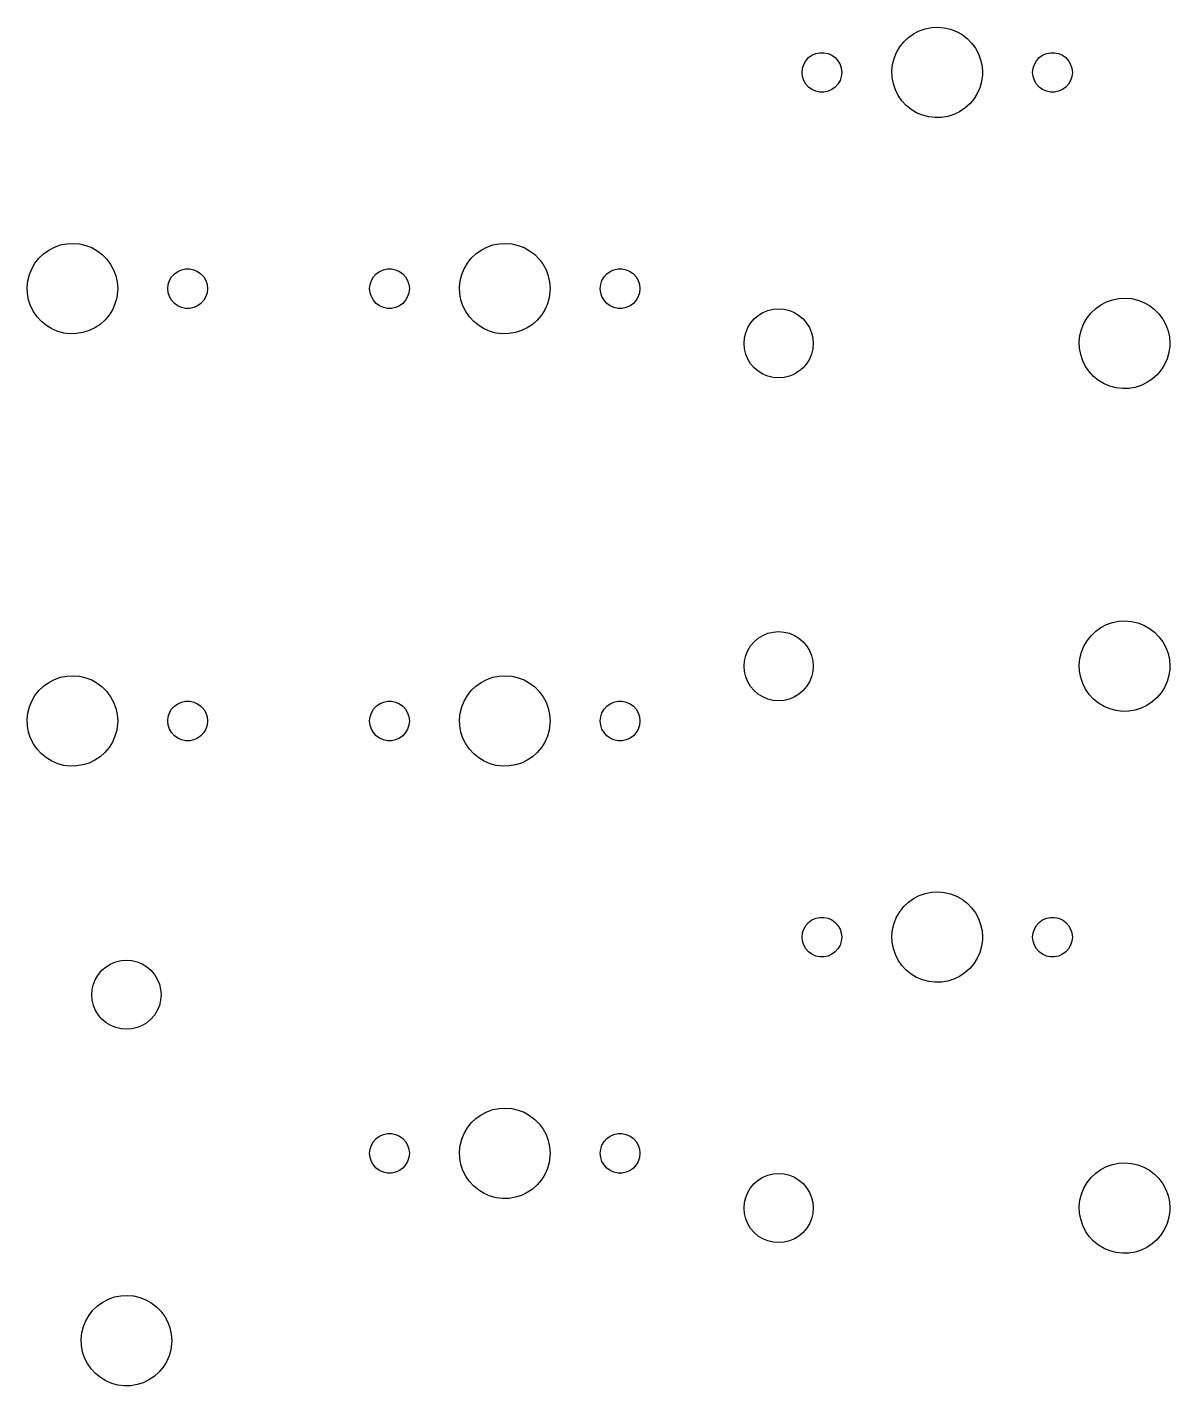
# Model space of a CAD drawing. Extents: x 30 to 427, y -148 to -23.
# Drawn here: x 376.6 to 427, y -148.4 to -88.5 of the extents above; entities that cross this region are included whole.
import ezdxf

# ---------------------------------------------------------------- set-up
doc = ezdxf.new("R2010")
doc.units = 0
doc.layers.add('BLACK', color=7, linetype='CONTINUOUS')

msp = doc.modelspace()

# ---------------------------------------------------------------- linework, layer by layer
at = {"layer": 'BLACK', "linetype": 'CONTINUOUS'}
for p, q in [((415.927, -88.6576), (416.193, -88.5643)), ((416.193, -88.5643), (416.469, -88.5093)), ((416.469, -88.5093), (416.75, -88.4938)), ((416.75, -88.4938), (417.031, -88.5181)), ((417.031, -88.5181), (417.305, -88.5817)), ((417.305, -88.5817), (417.568, -88.6834)), ((415.07, -89.3668), (415.244, -89.1456)), ((415.244, -89.1456), (415.448, -88.9512)), ((415.448, -88.9512), (415.677, -88.7874)), ((415.677, -88.7874), (415.927, -88.6576)), ((417.568, -88.6834), (417.813, -88.821)), ((417.813, -88.821), (418.037, -88.9919)), ((418.037, -88.9919), (418.235, -89.1926)), ((418.235, -89.1926), (418.402, -89.4191)), ((411.053, -89.8372), (411.201, -89.7297)), ((411.201, -89.7297), (411.368, -89.6553)), ((411.368, -89.6553), (411.547, -89.6173)), ((411.547, -89.6173), (411.73, -89.6173)), ((411.73, -89.6173), (411.909, -89.6553)), ((411.909, -89.6553), (412.076, -89.7297)), ((412.076, -89.7297), (412.224, -89.8372)), ((414.822, -89.8714), (414.928, -89.6103)), ((414.928, -89.6103), (415.07, -89.3668)), ((418.402, -89.4191), (418.536, -89.667)), ((418.536, -89.667), (418.633, -89.9312)), ((421.213, -89.8372), (421.361, -89.7297)), ((421.361, -89.7297), (421.528, -89.6553)), ((421.528, -89.6553), (421.707, -89.6173)), ((421.707, -89.6173), (421.89, -89.6173)), ((421.89, -89.6173), (422.069, -89.6553)), ((422.069, -89.6553), (422.236, -89.7297)), ((422.236, -89.7297), (422.384, -89.8372)), ((410.764, -90.4875), (410.783, -90.3056)), ((410.783, -90.3056), (410.839, -90.1316)), ((410.839, -90.1316), (410.931, -89.9732)), ((410.931, -89.9732), (411.053, -89.8372)), ((412.224, -89.8372), (412.347, -89.9732)), ((412.347, -89.9732), (412.438, -90.1316)), ((412.438, -90.1316), (412.495, -90.3056)), ((412.495, -90.3056), (412.514, -90.4875)), ((414.726, -90.4249), (414.755, -90.1447)), ((414.755, -90.1447), (414.822, -89.8714)), ((418.633, -89.9312), (418.693, -90.2066)), ((418.693, -90.2066), (418.713, -90.4875)), ((420.924, -90.4875), (420.943, -90.3056)), ((420.943, -90.3056), (420.999, -90.1316)), ((420.999, -90.1316), (421.091, -89.9732)), ((421.091, -89.9732), (421.213, -89.8372)), ((422.384, -89.8372), (422.507, -89.9732)), ((422.507, -89.9732), (422.598, -90.1316)), ((422.598, -90.1316), (422.655, -90.3056)), ((422.655, -90.3056), (422.674, -90.4875)), ((410.783, -90.6694), (410.764, -90.4875)), ((410.839, -90.8434), (410.783, -90.6694)), ((410.931, -91.0018), (410.839, -90.8434)), ((412.438, -90.8434), (412.347, -91.0018)), ((412.495, -90.6694), (412.438, -90.8434)), ((412.514, -90.4875), (412.495, -90.6694)), ((414.737, -90.7063), (414.726, -90.4249)), ((414.787, -90.9834), (414.737, -90.7063)), ((414.877, -91.2505), (414.787, -90.9834)), ((418.671, -90.8918), (418.595, -91.1629)), ((418.709, -90.6127), (418.671, -90.8918)), ((418.713, -90.4875), (418.709, -90.6127)), ((420.943, -90.6694), (420.924, -90.4875)), ((420.999, -90.8434), (420.943, -90.6694)), ((421.091, -91.0018), (420.999, -90.8434)), ((422.598, -90.8434), (422.507, -91.0018)), ((422.655, -90.6694), (422.598, -90.8434)), ((422.674, -90.4875), (422.655, -90.6694)), ((411.053, -91.1378), (410.931, -91.0018)), ((411.201, -91.2453), (411.053, -91.1378)), ((411.368, -91.3197), (411.201, -91.2453)), ((411.547, -91.3577), (411.368, -91.3197)), ((411.73, -91.3577), (411.547, -91.3577)), ((411.909, -91.3197), (411.73, -91.3577)), ((412.076, -91.2453), (411.909, -91.3197)), ((412.224, -91.1378), (412.076, -91.2453)), ((412.347, -91.0018), (412.224, -91.1378)), ((415.003, -91.5025), (414.877, -91.2505)), ((415.163, -91.7342), (415.003, -91.5025)), ((418.481, -91.4205), (418.332, -91.6595)), ((418.595, -91.1629), (418.481, -91.4205)), ((421.213, -91.1378), (421.091, -91.0018)), ((421.361, -91.2453), (421.213, -91.1378)), ((421.528, -91.3197), (421.361, -91.2453)), ((421.707, -91.3577), (421.528, -91.3197)), ((421.89, -91.3577), (421.707, -91.3577)), ((422.069, -91.3197), (421.89, -91.3577)), ((422.236, -91.2453), (422.069, -91.3197)), ((422.384, -91.1378), (422.236, -91.2453)), ((422.507, -91.0018), (422.384, -91.1378)), ((415.354, -91.941), (415.163, -91.7342)), ((415.572, -92.1188), (415.354, -91.941)), ((415.814, -92.2641), (415.572, -92.1188)), ((417.941, -92.063), (417.707, -92.2195)), ((418.151, -91.8751), (417.941, -92.063)), ((418.332, -91.6595), (418.151, -91.8751)), ((416.073, -92.3739), (415.814, -92.2641)), ((416.345, -92.4461), (416.073, -92.3739)), ((416.625, -92.4792), (416.345, -92.4461)), ((416.906, -92.4726), (416.625, -92.4792)), ((417.184, -92.4263), (416.906, -92.4726)), ((417.453, -92.3414), (417.184, -92.4263)), ((417.707, -92.2195), (417.453, -92.3414)), ((377.827, -98.1826), (378.093, -98.0893)), ((378.093, -98.0893), (378.369, -98.0343)), ((378.369, -98.0343), (378.65, -98.0188)), ((378.65, -98.0188), (378.931, -98.0431)), ((378.931, -98.0431), (379.205, -98.1067)), ((379.205, -98.1067), (379.468, -98.2084)), ((396.877, -98.1826), (397.143, -98.0893)), ((397.143, -98.0893), (397.419, -98.0343)), ((397.419, -98.0343), (397.7, -98.0188)), ((397.7, -98.0188), (397.981, -98.0431)), ((397.981, -98.0431), (398.255, -98.1067)), ((398.255, -98.1067), (398.518, -98.2084)), ((376.97, -98.8918), (377.144, -98.6706)), ((377.144, -98.6706), (377.348, -98.4762)), ((377.348, -98.4762), (377.577, -98.3124)), ((377.577, -98.3124), (377.827, -98.1826)), ((379.468, -98.2084), (379.713, -98.346)), ((379.713, -98.346), (379.937, -98.5169)), ((379.937, -98.5169), (380.135, -98.7176)), ((380.135, -98.7176), (380.302, -98.9441)), ((396.02, -98.8918), (396.194, -98.6706)), ((396.194, -98.6706), (396.398, -98.4762)), ((396.398, -98.4762), (396.627, -98.3124)), ((396.627, -98.3124), (396.877, -98.1826)), ((398.518, -98.2084), (398.763, -98.346)), ((398.763, -98.346), (398.987, -98.5169)), ((398.987, -98.5169), (399.185, -98.7176)), ((399.185, -98.7176), (399.352, -98.9441)), ((376.722, -99.3964), (376.828, -99.1353)), ((376.828, -99.1353), (376.97, -98.8918)), ((380.302, -98.9441), (380.436, -99.192)), ((380.436, -99.192), (380.533, -99.4562)), ((382.991, -99.4982), (383.113, -99.3622)), ((383.113, -99.3622), (383.261, -99.2547)), ((383.261, -99.2547), (383.428, -99.1803)), ((383.428, -99.1803), (383.607, -99.1423)), ((383.607, -99.1423), (383.79, -99.1423)), ((383.79, -99.1423), (383.969, -99.1803)), ((383.969, -99.1803), (384.136, -99.2547)), ((384.136, -99.2547), (384.284, -99.3622)), ((384.284, -99.3622), (384.407, -99.4982)), ((391.881, -99.4982), (392.003, -99.3622)), ((392.003, -99.3622), (392.151, -99.2547)), ((392.151, -99.2547), (392.318, -99.1803)), ((392.318, -99.1803), (392.497, -99.1423)), ((392.497, -99.1423), (392.68, -99.1423)), ((392.68, -99.1423), (392.859, -99.1803)), ((392.859, -99.1803), (393.026, -99.2547)), ((393.026, -99.2547), (393.174, -99.3622)), ((393.174, -99.3622), (393.297, -99.4982)), ((395.772, -99.3964), (395.878, -99.1353)), ((395.878, -99.1353), (396.02, -98.8918)), ((399.352, -98.9441), (399.486, -99.192)), ((399.486, -99.192), (399.583, -99.4562)), ((402.041, -99.4982), (402.163, -99.3622)), ((402.163, -99.3622), (402.311, -99.2547)), ((402.311, -99.2547), (402.478, -99.1803)), ((402.478, -99.1803), (402.657, -99.1423)), ((402.657, -99.1423), (402.84, -99.1423)), ((402.84, -99.1423), (403.019, -99.1803)), ((403.019, -99.1803), (403.186, -99.2547)), ((403.186, -99.2547), (403.334, -99.3622)), ((403.334, -99.3622), (403.457, -99.4982)), ((376.626, -99.9499), (376.655, -99.6697)), ((376.637, -100.231), (376.626, -99.9499)), ((376.655, -99.6697), (376.722, -99.3964)), ((380.533, -99.4562), (380.593, -99.7316)), ((380.593, -99.7316), (380.613, -100.012)), ((382.824, -100.012), (382.843, -99.8306)), ((382.843, -99.8306), (382.899, -99.6566)), ((382.899, -99.6566), (382.991, -99.4982)), ((384.407, -99.4982), (384.498, -99.6566)), ((384.498, -99.6566), (384.555, -99.8306)), ((384.555, -99.8306), (384.574, -100.012)), ((391.714, -100.012), (391.733, -99.8306)), ((391.733, -99.8306), (391.789, -99.6566)), ((391.789, -99.6566), (391.881, -99.4982)), ((393.297, -99.4982), (393.388, -99.6566)), ((393.388, -99.6566), (393.445, -99.8306)), ((393.445, -99.8306), (393.464, -100.012)), ((395.676, -99.9499), (395.705, -99.6697)), ((395.687, -100.231), (395.676, -99.9499)), ((395.705, -99.6697), (395.772, -99.3964)), ((399.583, -99.4562), (399.643, -99.7316)), ((399.643, -99.7316), (399.663, -100.012)), ((401.874, -100.012), (401.893, -99.8306)), ((401.893, -99.8306), (401.949, -99.6566)), ((401.949, -99.6566), (402.041, -99.4982)), ((403.457, -99.4982), (403.548, -99.6566)), ((403.548, -99.6566), (403.605, -99.8306)), ((403.605, -99.8306), (403.624, -100.012)), ((376.687, -100.508), (376.637, -100.231)), ((376.777, -100.776), (376.687, -100.508)), ((380.571, -100.417), (380.495, -100.688)), ((380.609, -100.138), (380.571, -100.417)), ((380.613, -100.012), (380.609, -100.138)), ((382.843, -100.194), (382.824, -100.012)), ((382.899, -100.368), (382.843, -100.194)), ((382.991, -100.527), (382.899, -100.368)), ((383.113, -100.663), (382.991, -100.527)), ((384.407, -100.527), (384.284, -100.663)), ((384.498, -100.368), (384.407, -100.527)), ((384.555, -100.194), (384.498, -100.368)), ((384.574, -100.012), (384.555, -100.194)), ((391.733, -100.194), (391.714, -100.012)), ((391.789, -100.368), (391.733, -100.194)), ((391.881, -100.527), (391.789, -100.368)), ((392.003, -100.663), (391.881, -100.527)), ((393.297, -100.527), (393.174, -100.663)), ((393.388, -100.368), (393.297, -100.527)), ((393.445, -100.194), (393.388, -100.368)), ((393.464, -100.012), (393.445, -100.194)), ((395.737, -100.508), (395.687, -100.231)), ((395.827, -100.776), (395.737, -100.508)), ((399.621, -100.417), (399.545, -100.688)), ((399.659, -100.138), (399.621, -100.417)), ((399.663, -100.012), (399.659, -100.138)), ((401.893, -100.194), (401.874, -100.012)), ((401.949, -100.368), (401.893, -100.194)), ((402.041, -100.527), (401.949, -100.368)), ((402.163, -100.663), (402.041, -100.527)), ((403.457, -100.527), (403.334, -100.663)), ((403.548, -100.368), (403.457, -100.527)), ((403.605, -100.194), (403.548, -100.368)), ((403.624, -100.012), (403.605, -100.194)), ((424.182, -100.596), (424.448, -100.502)), ((424.448, -100.502), (424.724, -100.447)), ((424.724, -100.447), (425.005, -100.432)), ((425.005, -100.432), (425.286, -100.456)), ((425.286, -100.456), (425.56, -100.52)), ((425.56, -100.52), (425.823, -100.621)), ((376.903, -101.027), (376.777, -100.776)), ((377.063, -101.259), (376.903, -101.027)), ((380.381, -100.946), (380.232, -101.184)), ((380.495, -100.688), (380.381, -100.946)), ((383.261, -100.77), (383.113, -100.663)), ((383.428, -100.845), (383.261, -100.77)), ((383.607, -100.883), (383.428, -100.845)), ((383.79, -100.883), (383.607, -100.883)), ((383.969, -100.845), (383.79, -100.883)), ((384.136, -100.77), (383.969, -100.845)), ((384.284, -100.663), (384.136, -100.77)), ((392.151, -100.77), (392.003, -100.663)), ((392.318, -100.845), (392.151, -100.77)), ((392.497, -100.883), (392.318, -100.845)), ((392.68, -100.883), (392.497, -100.883)), ((392.859, -100.845), (392.68, -100.883)), ((393.026, -100.77), (392.859, -100.845)), ((393.174, -100.663), (393.026, -100.77)), ((395.953, -101.027), (395.827, -100.776)), ((396.113, -101.259), (395.953, -101.027)), ((399.431, -100.946), (399.282, -101.184)), ((399.545, -100.688), (399.431, -100.946)), ((402.311, -100.77), (402.163, -100.663)), ((402.478, -100.845), (402.311, -100.77)), ((402.657, -100.883), (402.478, -100.845)), ((402.84, -100.883), (402.657, -100.883)), ((403.019, -100.845), (402.84, -100.883)), ((403.186, -100.77), (403.019, -100.845)), ((403.334, -100.663), (403.186, -100.77)), ((408.838, -101.193), (409.042, -101.068)), ((409.042, -101.068), (409.263, -100.976)), ((409.263, -100.976), (409.495, -100.92)), ((409.495, -100.92), (409.734, -100.901)), ((409.734, -100.901), (409.972, -100.92)), ((409.972, -100.92), (410.205, -100.976)), ((410.205, -100.976), (410.426, -101.068)), ((410.426, -101.068), (410.63, -101.193)), ((423.325, -101.305), (423.499, -101.084)), ((423.499, -101.084), (423.703, -100.889)), ((423.703, -100.889), (423.932, -100.725)), ((423.932, -100.725), (424.182, -100.596)), ((425.823, -100.621), (426.068, -100.759)), ((426.068, -100.759), (426.292, -100.93)), ((426.292, -100.93), (426.49, -101.131)), ((426.49, -101.131), (426.657, -101.357)), ((377.254, -101.466), (377.063, -101.259)), ((377.472, -101.644), (377.254, -101.466)), ((377.714, -101.789), (377.472, -101.644)), ((379.607, -101.744), (379.353, -101.866)), ((379.841, -101.588), (379.607, -101.744)), ((380.051, -101.4), (379.841, -101.588)), ((380.232, -101.184), (380.051, -101.4)), ((396.304, -101.466), (396.113, -101.259)), ((396.522, -101.644), (396.304, -101.466)), ((396.764, -101.789), (396.522, -101.644)), ((398.657, -101.744), (398.403, -101.866)), ((398.891, -101.588), (398.657, -101.744)), ((399.101, -101.4), (398.891, -101.588)), ((399.282, -101.184), (399.101, -101.4)), ((408.284, -101.955), (408.376, -101.734)), ((408.376, -101.734), (408.501, -101.53)), ((408.501, -101.53), (408.656, -101.348)), ((408.656, -101.348), (408.838, -101.193)), ((410.63, -101.193), (410.811, -101.348)), ((410.811, -101.348), (410.967, -101.53)), ((410.967, -101.53), (411.092, -101.734)), ((411.092, -101.734), (411.183, -101.955)), ((423.077, -101.809), (423.183, -101.548)), ((423.183, -101.548), (423.325, -101.305)), ((426.657, -101.357), (426.791, -101.605)), ((426.791, -101.605), (426.888, -101.869)), ((377.973, -101.899), (377.714, -101.789)), ((378.245, -101.971), (377.973, -101.899)), ((378.525, -102.004), (378.245, -101.971)), ((378.806, -101.998), (378.525, -102.004)), ((379.084, -101.951), (378.806, -101.998)), ((379.353, -101.866), (379.084, -101.951)), ((397.023, -101.899), (396.764, -101.789)), ((397.295, -101.971), (397.023, -101.899)), ((397.575, -102.004), (397.295, -101.971)), ((397.856, -101.998), (397.575, -102.004)), ((398.134, -101.951), (397.856, -101.998)), ((398.403, -101.866), (398.134, -101.951)), ((408.21, -102.425), (408.229, -102.187)), ((408.229, -102.187), (408.284, -101.955)), ((411.183, -101.955), (411.239, -102.187)), ((411.239, -102.187), (411.258, -102.425)), ((422.981, -102.363), (423.01, -102.083)), ((422.992, -102.644), (422.981, -102.363)), ((423.01, -102.083), (423.077, -101.809)), ((426.888, -101.869), (426.948, -102.145)), ((426.948, -102.145), (426.968, -102.425)), ((408.229, -102.664), (408.21, -102.425)), ((408.284, -102.896), (408.229, -102.664)), ((408.376, -103.117), (408.284, -102.896)), ((411.183, -102.896), (411.092, -103.117)), ((411.239, -102.664), (411.183, -102.896)), ((411.258, -102.425), (411.239, -102.664)), ((423.042, -102.921), (422.992, -102.644)), ((423.132, -103.189), (423.042, -102.921)), ((426.926, -102.83), (426.85, -103.101)), ((426.964, -102.551), (426.926, -102.83)), ((426.968, -102.425), (426.964, -102.551)), ((408.501, -103.321), (408.376, -103.117)), ((408.656, -103.503), (408.501, -103.321)), ((408.838, -103.658), (408.656, -103.503)), ((410.811, -103.503), (410.63, -103.658)), ((410.967, -103.321), (410.811, -103.503)), ((411.092, -103.117), (410.967, -103.321)), ((423.258, -103.44), (423.132, -103.189)), ((423.418, -103.672), (423.258, -103.44)), ((426.736, -103.359), (426.587, -103.597)), ((426.85, -103.101), (426.736, -103.359)), ((409.042, -103.783), (408.838, -103.658)), ((409.263, -103.875), (409.042, -103.783)), ((409.495, -103.931), (409.263, -103.875)), ((409.734, -103.95), (409.495, -103.931)), ((409.972, -103.931), (409.734, -103.95)), ((410.205, -103.875), (409.972, -103.931)), ((410.426, -103.783), (410.205, -103.875)), ((410.63, -103.658), (410.426, -103.783)), ((423.609, -103.879), (423.418, -103.672)), ((423.827, -104.057), (423.609, -103.879)), ((424.069, -104.202), (423.827, -104.057)), ((425.962, -104.157), (425.708, -104.279)), ((426.196, -104.001), (425.962, -104.157)), ((426.406, -103.813), (426.196, -104.001)), ((426.587, -103.597), (426.406, -103.813)), ((424.328, -104.312), (424.069, -104.202)), ((424.6, -104.384), (424.328, -104.312)), ((424.88, -104.417), (424.6, -104.384)), ((425.161, -104.411), (424.88, -104.417)), ((425.439, -104.364), (425.161, -104.411)), ((425.708, -104.279), (425.439, -104.364)), ((423.932, -114.949), (424.182, -114.82)), ((424.182, -114.82), (424.448, -114.726)), ((424.448, -114.726), (424.724, -114.671)), ((424.724, -114.671), (425.005, -114.656)), ((425.005, -114.656), (425.286, -114.68)), ((425.286, -114.68), (425.56, -114.744)), ((425.56, -114.744), (425.823, -114.845)), ((425.823, -114.845), (426.068, -114.983)), ((408.656, -115.572), (408.838, -115.417)), ((408.838, -115.417), (409.042, -115.292)), ((409.042, -115.292), (409.263, -115.2)), ((409.263, -115.2), (409.495, -115.144)), ((409.495, -115.144), (409.734, -115.125)), ((409.734, -115.125), (409.972, -115.144)), ((409.972, -115.144), (410.205, -115.2)), ((410.205, -115.2), (410.426, -115.292)), ((410.426, -115.292), (410.63, -115.417)), ((410.63, -115.417), (410.811, -115.572)), ((423.183, -115.772), (423.325, -115.529)), ((423.325, -115.529), (423.499, -115.308)), ((423.499, -115.308), (423.703, -115.113)), ((423.703, -115.113), (423.932, -114.949)), ((426.068, -114.983), (426.292, -115.154)), ((426.292, -115.154), (426.49, -115.355)), ((426.49, -115.355), (426.657, -115.581)), ((408.284, -116.179), (408.376, -115.958)), ((408.376, -115.958), (408.501, -115.754)), ((408.501, -115.754), (408.656, -115.572)), ((410.811, -115.572), (410.967, -115.754)), ((410.967, -115.754), (411.092, -115.958)), ((411.092, -115.958), (411.183, -116.179)), ((423.01, -116.307), (423.077, -116.033)), ((423.077, -116.033), (423.183, -115.772)), ((426.657, -115.581), (426.791, -115.829)), ((426.791, -115.829), (426.888, -116.093)), ((426.888, -116.093), (426.948, -116.369)), ((408.21, -116.649), (408.229, -116.411)), ((408.229, -116.888), (408.21, -116.649)), ((408.229, -116.411), (408.284, -116.179)), ((411.183, -116.179), (411.239, -116.411)), ((411.239, -116.411), (411.258, -116.649)), ((411.258, -116.649), (411.239, -116.888)), ((422.981, -116.587), (423.01, -116.307)), ((422.992, -116.868), (422.981, -116.587)), ((426.948, -116.369), (426.968, -116.649)), ((426.968, -116.649), (426.964, -116.775)), ((377.577, -117.362), (377.827, -117.233)), ((377.827, -117.233), (378.093, -117.139)), ((378.093, -117.139), (378.369, -117.084)), ((378.369, -117.084), (378.65, -117.069)), ((378.65, -117.069), (378.931, -117.093)), ((378.931, -117.093), (379.205, -117.157)), ((379.205, -117.157), (379.468, -117.258)), ((379.468, -117.258), (379.713, -117.396)), ((396.627, -117.362), (396.877, -117.233)), ((396.877, -117.233), (397.143, -117.139)), ((397.143, -117.139), (397.419, -117.084)), ((397.419, -117.084), (397.7, -117.069)), ((397.7, -117.069), (397.981, -117.093)), ((397.981, -117.093), (398.255, -117.157)), ((398.255, -117.157), (398.518, -117.258)), ((398.518, -117.258), (398.763, -117.396)), ((408.284, -117.12), (408.229, -116.888)), ((408.376, -117.341), (408.284, -117.12)), ((411.183, -117.12), (411.092, -117.341)), ((411.239, -116.888), (411.183, -117.12)), ((423.042, -117.145), (422.992, -116.868)), ((423.132, -117.413), (423.042, -117.145)), ((426.85, -117.325), (426.736, -117.583)), ((426.926, -117.054), (426.85, -117.325)), ((426.964, -116.775), (426.926, -117.054)), ((376.97, -117.942), (377.144, -117.721)), ((377.144, -117.721), (377.348, -117.526)), ((377.348, -117.526), (377.577, -117.362)), ((379.713, -117.396), (379.937, -117.567)), ((379.937, -117.567), (380.135, -117.768)), ((380.135, -117.768), (380.302, -117.994)), ((396.02, -117.942), (396.194, -117.721)), ((396.194, -117.721), (396.398, -117.526)), ((396.398, -117.526), (396.627, -117.362)), ((398.763, -117.396), (398.987, -117.567)), ((398.987, -117.567), (399.185, -117.768)), ((399.185, -117.768), (399.352, -117.994)), ((408.501, -117.545), (408.376, -117.341)), ((408.656, -117.727), (408.501, -117.545)), ((408.838, -117.882), (408.656, -117.727)), ((409.042, -118.007), (408.838, -117.882)), ((410.63, -117.882), (410.426, -118.007)), ((410.811, -117.727), (410.63, -117.882)), ((410.967, -117.545), (410.811, -117.727)), ((411.092, -117.341), (410.967, -117.545)), ((423.258, -117.664), (423.132, -117.413)), ((423.418, -117.896), (423.258, -117.664)), ((423.609, -118.103), (423.418, -117.896)), ((426.587, -117.821), (426.406, -118.037)), ((426.736, -117.583), (426.587, -117.821)), ((376.655, -118.72), (376.722, -118.446)), ((376.722, -118.446), (376.828, -118.185)), ((376.828, -118.185), (376.97, -117.942)), ((380.302, -117.994), (380.436, -118.242)), ((380.436, -118.242), (380.533, -118.506)), ((380.533, -118.506), (380.593, -118.782)), ((382.991, -118.548), (383.113, -118.412)), ((383.113, -118.412), (383.261, -118.305)), ((383.261, -118.305), (383.428, -118.23)), ((383.428, -118.23), (383.607, -118.192)), ((383.607, -118.192), (383.79, -118.192)), ((383.79, -118.192), (383.969, -118.23)), ((383.969, -118.23), (384.136, -118.305)), ((384.136, -118.305), (384.284, -118.412)), ((384.284, -118.412), (384.407, -118.548)), ((391.881, -118.548), (392.003, -118.412)), ((392.003, -118.412), (392.151, -118.305)), ((392.151, -118.305), (392.318, -118.23)), ((392.318, -118.23), (392.497, -118.192)), ((392.497, -118.192), (392.68, -118.192)), ((392.68, -118.192), (392.859, -118.23)), ((392.859, -118.23), (393.026, -118.305)), ((393.026, -118.305), (393.174, -118.412)), ((393.174, -118.412), (393.297, -118.548)), ((395.705, -118.72), (395.772, -118.446)), ((395.772, -118.446), (395.878, -118.185)), ((395.878, -118.185), (396.02, -117.942)), ((399.352, -117.994), (399.486, -118.242)), ((399.486, -118.242), (399.583, -118.506)), ((399.583, -118.506), (399.643, -118.782)), ((402.041, -118.548), (402.163, -118.412)), ((402.163, -118.412), (402.311, -118.305)), ((402.311, -118.305), (402.478, -118.23)), ((402.478, -118.23), (402.657, -118.192)), ((402.657, -118.192), (402.84, -118.192)), ((402.84, -118.192), (403.019, -118.23)), ((403.019, -118.23), (403.186, -118.305)), ((403.186, -118.305), (403.334, -118.412)), ((403.334, -118.412), (403.457, -118.548)), ((409.263, -118.099), (409.042, -118.007)), ((409.495, -118.155), (409.263, -118.099)), ((409.734, -118.173), (409.495, -118.155)), ((409.972, -118.155), (409.734, -118.173)), ((410.205, -118.099), (409.972, -118.155)), ((410.426, -118.007), (410.205, -118.099)), ((423.827, -118.281), (423.609, -118.103)), ((424.069, -118.426), (423.827, -118.281)), ((424.328, -118.536), (424.069, -118.426)), ((425.708, -118.503), (425.439, -118.588)), ((425.962, -118.381), (425.708, -118.503)), ((426.196, -118.225), (425.962, -118.381)), ((426.406, -118.037), (426.196, -118.225)), ((376.626, -119), (376.655, -118.72)), ((376.637, -119.281), (376.626, -119)), ((380.593, -118.782), (380.613, -119.062)), ((380.613, -119.062), (380.609, -119.188)), ((382.824, -119.062), (382.843, -118.881)), ((382.843, -119.244), (382.824, -119.062)), ((382.843, -118.881), (382.899, -118.707)), ((382.899, -118.707), (382.991, -118.548)), ((384.407, -118.548), (384.498, -118.707)), ((384.498, -118.707), (384.555, -118.881)), ((384.555, -118.881), (384.574, -119.062)), ((384.574, -119.062), (384.555, -119.244)), ((391.714, -119.062), (391.733, -118.881)), ((391.733, -119.244), (391.714, -119.062)), ((391.733, -118.881), (391.789, -118.707)), ((391.789, -118.707), (391.881, -118.548)), ((393.297, -118.548), (393.388, -118.707)), ((393.388, -118.707), (393.445, -118.881)), ((393.445, -118.881), (393.464, -119.062)), ((393.464, -119.062), (393.445, -119.244)), ((395.676, -119), (395.705, -118.72)), ((395.687, -119.281), (395.676, -119)), ((399.643, -118.782), (399.663, -119.062)), ((399.663, -119.062), (399.659, -119.188)), ((401.874, -119.062), (401.893, -118.881)), ((401.893, -119.244), (401.874, -119.062)), ((401.893, -118.881), (401.949, -118.707)), ((401.949, -118.707), (402.041, -118.548)), ((403.457, -118.548), (403.548, -118.707)), ((403.548, -118.707), (403.605, -118.881)), ((403.605, -118.881), (403.624, -119.062)), ((403.624, -119.062), (403.605, -119.244)), ((424.6, -118.608), (424.328, -118.536)), ((424.88, -118.641), (424.6, -118.608)), ((425.161, -118.635), (424.88, -118.641)), ((425.439, -118.588), (425.161, -118.635)), ((376.687, -119.558), (376.637, -119.281)), ((376.777, -119.826), (376.687, -119.558)), ((380.571, -119.467), (380.495, -119.738)), ((380.609, -119.188), (380.571, -119.467)), ((382.899, -119.418), (382.843, -119.244)), ((382.991, -119.577), (382.899, -119.418)), ((383.113, -119.713), (382.991, -119.577)), ((383.261, -119.82), (383.113, -119.713)), ((384.284, -119.713), (384.136, -119.82)), ((384.407, -119.577), (384.284, -119.713)), ((384.498, -119.418), (384.407, -119.577)), ((384.555, -119.244), (384.498, -119.418)), ((391.789, -119.418), (391.733, -119.244)), ((391.881, -119.577), (391.789, -119.418)), ((392.003, -119.713), (391.881, -119.577)), ((392.151, -119.82), (392.003, -119.713)), ((393.174, -119.713), (393.026, -119.82)), ((393.297, -119.577), (393.174, -119.713)), ((393.388, -119.418), (393.297, -119.577)), ((393.445, -119.244), (393.388, -119.418)), ((395.737, -119.558), (395.687, -119.281)), ((395.827, -119.826), (395.737, -119.558)), ((399.621, -119.467), (399.545, -119.738)), ((399.659, -119.188), (399.621, -119.467)), ((401.949, -119.418), (401.893, -119.244)), ((402.041, -119.577), (401.949, -119.418)), ((402.163, -119.713), (402.041, -119.577)), ((402.311, -119.82), (402.163, -119.713)), ((403.334, -119.713), (403.186, -119.82)), ((403.457, -119.577), (403.334, -119.713)), ((403.548, -119.418), (403.457, -119.577)), ((403.605, -119.244), (403.548, -119.418)), ((376.903, -120.077), (376.777, -119.826)), ((377.063, -120.309), (376.903, -120.077)), ((377.254, -120.516), (377.063, -120.309)), ((380.232, -120.234), (380.051, -120.45)), ((380.381, -119.996), (380.232, -120.234)), ((380.495, -119.738), (380.381, -119.996)), ((383.428, -119.895), (383.261, -119.82)), ((383.607, -119.933), (383.428, -119.895)), ((383.79, -119.933), (383.607, -119.933)), ((383.969, -119.895), (383.79, -119.933)), ((384.136, -119.82), (383.969, -119.895)), ((392.318, -119.895), (392.151, -119.82)), ((392.497, -119.933), (392.318, -119.895)), ((392.68, -119.933), (392.497, -119.933)), ((392.859, -119.895), (392.68, -119.933)), ((393.026, -119.82), (392.859, -119.895)), ((395.953, -120.077), (395.827, -119.826)), ((396.113, -120.309), (395.953, -120.077)), ((396.304, -120.516), (396.113, -120.309)), ((399.282, -120.234), (399.101, -120.45)), ((399.431, -119.996), (399.282, -120.234)), ((399.545, -119.738), (399.431, -119.996)), ((402.478, -119.895), (402.311, -119.82)), ((402.657, -119.933), (402.478, -119.895)), ((402.84, -119.933), (402.657, -119.933)), ((403.019, -119.895), (402.84, -119.933)), ((403.186, -119.82), (403.019, -119.895)), ((377.472, -120.694), (377.254, -120.516)), ((377.714, -120.839), (377.472, -120.694)), ((377.973, -120.949), (377.714, -120.839)), ((379.353, -120.916), (379.084, -121.001)), ((379.607, -120.794), (379.353, -120.916)), ((379.841, -120.638), (379.607, -120.794)), ((380.051, -120.45), (379.841, -120.638)), ((396.522, -120.694), (396.304, -120.516)), ((396.764, -120.839), (396.522, -120.694)), ((397.023, -120.949), (396.764, -120.839)), ((398.403, -120.916), (398.134, -121.001)), ((398.657, -120.794), (398.403, -120.916)), ((398.891, -120.638), (398.657, -120.794)), ((399.101, -120.45), (398.891, -120.638)), ((378.245, -121.021), (377.973, -120.949)), ((378.525, -121.054), (378.245, -121.021)), ((378.806, -121.048), (378.525, -121.054)), ((379.084, -121.001), (378.806, -121.048)), ((397.295, -121.021), (397.023, -120.949)), ((397.575, -121.054), (397.295, -121.021)), ((397.856, -121.048), (397.575, -121.054)), ((398.134, -121.001), (397.856, -121.048)), ((415.448, -127.051), (415.677, -126.887)), ((415.677, -126.887), (415.927, -126.758)), ((415.927, -126.758), (416.193, -126.664)), ((416.193, -126.664), (416.469, -126.609)), ((416.469, -126.609), (416.75, -126.594)), ((416.75, -126.594), (417.031, -126.618)), ((417.031, -126.618), (417.305, -126.682)), ((417.305, -126.682), (417.568, -126.783)), ((417.568, -126.783), (417.813, -126.921)), ((414.928, -127.71), (415.07, -127.467)), ((415.07, -127.467), (415.244, -127.246)), ((415.244, -127.246), (415.448, -127.051)), ((417.813, -126.921), (418.037, -127.092)), ((418.037, -127.092), (418.235, -127.293)), ((418.235, -127.293), (418.402, -127.519)), ((410.839, -128.232), (410.931, -128.073)), ((410.931, -128.073), (411.053, -127.937)), ((411.053, -127.937), (411.201, -127.83)), ((411.201, -127.83), (411.368, -127.755)), ((411.368, -127.755), (411.547, -127.717)), ((411.547, -127.717), (411.73, -127.717)), ((411.73, -127.717), (411.909, -127.755)), ((411.909, -127.755), (412.076, -127.83)), ((412.076, -127.83), (412.224, -127.937)), ((412.224, -127.937), (412.347, -128.073)), ((412.347, -128.073), (412.438, -128.232)), ((414.755, -128.245), (414.822, -127.971)), ((414.822, -127.971), (414.928, -127.71)), ((418.402, -127.519), (418.536, -127.767)), ((418.536, -127.767), (418.633, -128.031)), ((418.633, -128.031), (418.693, -128.307)), ((420.999, -128.232), (421.091, -128.073)), ((421.091, -128.073), (421.213, -127.937)), ((421.213, -127.937), (421.361, -127.83)), ((421.361, -127.83), (421.528, -127.755)), ((421.528, -127.755), (421.707, -127.717)), ((421.707, -127.717), (421.89, -127.717)), ((421.89, -127.717), (422.069, -127.755)), ((422.069, -127.755), (422.236, -127.83)), ((422.236, -127.83), (422.384, -127.937)), ((422.384, -127.937), (422.507, -128.073)), ((422.507, -128.073), (422.598, -128.232)), ((410.764, -128.588), (410.783, -128.406)), ((410.783, -128.769), (410.764, -128.588)), ((410.783, -128.406), (410.839, -128.232)), ((412.438, -128.232), (412.495, -128.406)), ((412.495, -128.406), (412.514, -128.588)), ((412.514, -128.588), (412.495, -128.769)), ((414.726, -128.525), (414.755, -128.245)), ((414.737, -128.806), (414.726, -128.525)), ((418.693, -128.307), (418.713, -128.588)), ((418.713, -128.588), (418.709, -128.713)), ((420.924, -128.588), (420.943, -128.406)), ((420.943, -128.769), (420.924, -128.588)), ((420.943, -128.406), (420.999, -128.232)), ((422.598, -128.232), (422.655, -128.406)), ((422.655, -128.406), (422.674, -128.588)), ((422.674, -128.588), (422.655, -128.769)), ((410.839, -128.943), (410.783, -128.769)), ((410.931, -129.102), (410.839, -128.943)), ((411.053, -129.238), (410.931, -129.102)), ((411.201, -129.345), (411.053, -129.238)), ((412.224, -129.238), (412.076, -129.345)), ((412.347, -129.102), (412.224, -129.238)), ((412.438, -128.943), (412.347, -129.102)), ((412.495, -128.769), (412.438, -128.943)), ((414.787, -129.083), (414.737, -128.806)), ((414.877, -129.351), (414.787, -129.083)), ((418.595, -129.263), (418.481, -129.521)), ((418.671, -128.992), (418.595, -129.263)), ((418.709, -128.713), (418.671, -128.992)), ((420.999, -128.943), (420.943, -128.769)), ((421.091, -129.102), (420.999, -128.943)), ((421.213, -129.238), (421.091, -129.102)), ((421.361, -129.345), (421.213, -129.238)), ((422.384, -129.238), (422.236, -129.345)), ((422.507, -129.102), (422.384, -129.238)), ((422.598, -128.943), (422.507, -129.102)), ((422.655, -128.769), (422.598, -128.943)), ((379.922, -130.05), (380.104, -129.895)), ((380.104, -129.895), (380.308, -129.77)), ((380.308, -129.77), (380.529, -129.678)), ((380.529, -129.678), (380.762, -129.622)), ((380.762, -129.622), (381, -129.603)), ((381, -129.603), (381.238, -129.622)), ((381.238, -129.622), (381.471, -129.678)), ((381.471, -129.678), (381.692, -129.77)), ((381.692, -129.77), (381.896, -129.895)), ((381.896, -129.895), (382.078, -130.05)), ((411.368, -129.42), (411.201, -129.345)), ((411.547, -129.458), (411.368, -129.42)), ((411.73, -129.458), (411.547, -129.458)), ((411.909, -129.42), (411.73, -129.458)), ((412.076, -129.345), (411.909, -129.42)), ((415.003, -129.602), (414.877, -129.351)), ((415.163, -129.834), (415.003, -129.602)), ((415.354, -130.041), (415.163, -129.834)), ((418.332, -129.759), (418.151, -129.975)), ((418.481, -129.521), (418.332, -129.759)), ((421.528, -129.42), (421.361, -129.345)), ((421.707, -129.458), (421.528, -129.42)), ((421.89, -129.458), (421.707, -129.458)), ((422.069, -129.42), (421.89, -129.458)), ((422.236, -129.345), (422.069, -129.42)), ((379.551, -130.657), (379.642, -130.436)), ((379.642, -130.436), (379.767, -130.232)), ((379.767, -130.232), (379.922, -130.05)), ((382.078, -130.05), (382.233, -130.232)), ((382.233, -130.232), (382.358, -130.436)), ((382.358, -130.436), (382.449, -130.657)), ((415.572, -130.219), (415.354, -130.041)), ((415.814, -130.364), (415.572, -130.219)), ((416.073, -130.474), (415.814, -130.364)), ((416.345, -130.546), (416.073, -130.474)), ((417.453, -130.441), (417.184, -130.526)), ((417.707, -130.319), (417.453, -130.441)), ((417.941, -130.163), (417.707, -130.319)), ((418.151, -129.975), (417.941, -130.163)), ((379.476, -131.127), (379.495, -130.889)), ((379.495, -130.889), (379.551, -130.657)), ((382.449, -130.657), (382.505, -130.889)), ((382.505, -130.889), (382.524, -131.127)), ((416.625, -130.579), (416.345, -130.546)), ((416.906, -130.573), (416.625, -130.579)), ((417.184, -130.526), (416.906, -130.573)), ((379.495, -131.366), (379.476, -131.127)), ((379.551, -131.598), (379.495, -131.366)), ((379.642, -131.819), (379.551, -131.598)), ((382.449, -131.598), (382.358, -131.819)), ((382.505, -131.366), (382.449, -131.598)), ((382.524, -131.127), (382.505, -131.366)), ((379.767, -132.023), (379.642, -131.819)), ((379.922, -132.205), (379.767, -132.023)), ((380.104, -132.36), (379.922, -132.205)), ((382.078, -132.205), (381.896, -132.36)), ((382.233, -132.023), (382.078, -132.205)), ((382.358, -131.819), (382.233, -132.023)), ((380.308, -132.485), (380.104, -132.36)), ((380.529, -132.577), (380.308, -132.485)), ((380.762, -132.633), (380.529, -132.577)), ((381, -132.651), (380.762, -132.633)), ((381.238, -132.633), (381, -132.651)), ((381.471, -132.577), (381.238, -132.633)), ((381.692, -132.485), (381.471, -132.577)), ((381.896, -132.36), (381.692, -132.485)), ((396.398, -136.576), (396.627, -136.412)), ((396.627, -136.412), (396.877, -136.283)), ((396.877, -136.283), (397.143, -136.189)), ((397.143, -136.189), (397.419, -136.134)), ((397.419, -136.134), (397.7, -136.119)), ((397.7, -136.119), (397.981, -136.143)), ((397.981, -136.143), (398.255, -136.207)), ((398.255, -136.207), (398.518, -136.308)), ((398.518, -136.308), (398.763, -136.446)), ((398.763, -136.446), (398.987, -136.617)), ((395.878, -137.235), (396.02, -136.992)), ((396.02, -136.992), (396.194, -136.771)), ((396.194, -136.771), (396.398, -136.576)), ((398.987, -136.617), (399.185, -136.818)), ((399.185, -136.818), (399.352, -137.044)), ((399.352, -137.044), (399.486, -137.292)), ((391.789, -137.757), (391.881, -137.598)), ((391.881, -137.598), (392.003, -137.462)), ((392.003, -137.462), (392.151, -137.355)), ((392.151, -137.355), (392.318, -137.28)), ((392.318, -137.28), (392.497, -137.242)), ((392.497, -137.242), (392.68, -137.242)), ((392.68, -137.242), (392.859, -137.28)), ((392.859, -137.28), (393.026, -137.355)), ((393.026, -137.355), (393.174, -137.462)), ((393.174, -137.462), (393.297, -137.598)), ((393.297, -137.598), (393.388, -137.757)), ((395.705, -137.77), (395.772, -137.496)), ((395.772, -137.496), (395.878, -137.235)), ((399.486, -137.292), (399.583, -137.556)), ((399.583, -137.556), (399.643, -137.832)), ((401.949, -137.757), (402.041, -137.598)), ((402.041, -137.598), (402.163, -137.462)), ((402.163, -137.462), (402.311, -137.355)), ((402.311, -137.355), (402.478, -137.28)), ((402.478, -137.28), (402.657, -137.242)), ((402.657, -137.242), (402.84, -137.242)), ((402.84, -137.242), (403.019, -137.28)), ((403.019, -137.28), (403.186, -137.355)), ((403.186, -137.355), (403.334, -137.462)), ((403.334, -137.462), (403.457, -137.598)), ((403.457, -137.598), (403.548, -137.757)), ((391.714, -138.112), (391.733, -137.931)), ((391.733, -138.294), (391.714, -138.112)), ((391.733, -137.931), (391.789, -137.757)), ((393.388, -137.757), (393.445, -137.931)), ((393.445, -137.931), (393.464, -138.112)), ((393.464, -138.112), (393.445, -138.294)), ((395.676, -138.05), (395.705, -137.77)), ((395.687, -138.331), (395.676, -138.05)), ((399.659, -138.238), (399.621, -138.517)), ((399.643, -137.832), (399.663, -138.112)), ((399.663, -138.112), (399.659, -138.238)), ((401.874, -138.112), (401.893, -137.931)), ((401.893, -138.294), (401.874, -138.112)), ((401.893, -137.931), (401.949, -137.757)), ((403.548, -137.757), (403.605, -137.931)), ((403.605, -137.931), (403.624, -138.112)), ((403.624, -138.112), (403.605, -138.294)), ((391.789, -138.468), (391.733, -138.294)), ((391.881, -138.627), (391.789, -138.468)), ((392.003, -138.763), (391.881, -138.627)), ((392.151, -138.87), (392.003, -138.763)), ((392.318, -138.945), (392.151, -138.87)), ((393.026, -138.87), (392.859, -138.945)), ((393.174, -138.763), (393.026, -138.87)), ((393.297, -138.627), (393.174, -138.763)), ((393.388, -138.468), (393.297, -138.627)), ((393.445, -138.294), (393.388, -138.468)), ((395.737, -138.608), (395.687, -138.331)), ((395.827, -138.876), (395.737, -138.608)), ((395.953, -139.127), (395.827, -138.876)), ((399.545, -138.788), (399.431, -139.046)), ((399.621, -138.517), (399.545, -138.788)), ((401.949, -138.468), (401.893, -138.294)), ((402.041, -138.627), (401.949, -138.468)), ((402.163, -138.763), (402.041, -138.627)), ((402.311, -138.87), (402.163, -138.763)), ((402.478, -138.945), (402.311, -138.87)), ((403.186, -138.87), (403.019, -138.945)), ((403.334, -138.763), (403.186, -138.87)), ((403.457, -138.627), (403.334, -138.763)), ((403.548, -138.468), (403.457, -138.627)), ((403.605, -138.294), (403.548, -138.468)), ((423.703, -138.989), (423.932, -138.825)), ((423.932, -138.825), (424.182, -138.696)), ((424.182, -138.696), (424.448, -138.602)), ((424.448, -138.602), (424.724, -138.547)), ((424.724, -138.547), (425.005, -138.532)), ((425.005, -138.532), (425.286, -138.556)), ((425.286, -138.556), (425.56, -138.62)), ((425.56, -138.62), (425.823, -138.721)), ((425.823, -138.721), (426.068, -138.859)), ((426.068, -138.859), (426.292, -139.03)), ((392.497, -138.983), (392.318, -138.945)), ((392.68, -138.983), (392.497, -138.983)), ((392.859, -138.945), (392.68, -138.983)), ((396.113, -139.359), (395.953, -139.127)), ((396.304, -139.566), (396.113, -139.359)), ((399.282, -139.284), (399.101, -139.5)), ((399.431, -139.046), (399.282, -139.284)), ((402.657, -138.983), (402.478, -138.945)), ((402.84, -138.983), (402.657, -138.983)), ((403.019, -138.945), (402.84, -138.983)), ((408.501, -139.63), (408.656, -139.448)), ((408.656, -139.448), (408.838, -139.293)), ((408.838, -139.293), (409.042, -139.168)), ((409.042, -139.168), (409.263, -139.076)), ((409.263, -139.076), (409.495, -139.02)), ((409.495, -139.02), (409.734, -139.001)), ((409.734, -139.001), (409.972, -139.02)), ((409.972, -139.02), (410.205, -139.076)), ((410.205, -139.076), (410.426, -139.168)), ((410.426, -139.168), (410.63, -139.293)), ((410.63, -139.293), (410.811, -139.448)), ((410.811, -139.448), (410.967, -139.63)), ((423.183, -139.648), (423.325, -139.405)), ((423.325, -139.405), (423.499, -139.184)), ((423.499, -139.184), (423.703, -138.989)), ((426.292, -139.03), (426.49, -139.231)), ((426.49, -139.231), (426.657, -139.457)), ((426.657, -139.457), (426.791, -139.705)), ((396.522, -139.744), (396.304, -139.566)), ((396.764, -139.889), (396.522, -139.744)), ((397.023, -139.999), (396.764, -139.889)), ((397.295, -140.071), (397.023, -139.999)), ((397.575, -140.104), (397.295, -140.071)), ((398.134, -140.051), (397.856, -140.098)), ((398.403, -139.966), (398.134, -140.051)), ((398.657, -139.844), (398.403, -139.966)), ((398.891, -139.688), (398.657, -139.844)), ((399.101, -139.5), (398.891, -139.688)), ((408.229, -140.287), (408.284, -140.055)), ((408.284, -140.055), (408.376, -139.834)), ((408.376, -139.834), (408.501, -139.63)), ((410.967, -139.63), (411.092, -139.834)), ((411.092, -139.834), (411.183, -140.055)), ((411.183, -140.055), (411.239, -140.287)), ((423.01, -140.183), (423.077, -139.909)), ((423.077, -139.909), (423.183, -139.648)), ((426.791, -139.705), (426.888, -139.969)), ((426.888, -139.969), (426.948, -140.245)), ((397.856, -140.098), (397.575, -140.104)), ((408.21, -140.525), (408.229, -140.287)), ((408.229, -140.764), (408.21, -140.525)), ((411.239, -140.287), (411.258, -140.525)), ((411.258, -140.525), (411.239, -140.764)), ((422.981, -140.463), (423.01, -140.183)), ((422.992, -140.744), (422.981, -140.463)), ((426.964, -140.651), (426.926, -140.93)), ((426.948, -140.245), (426.968, -140.525)), ((426.968, -140.525), (426.964, -140.651)), ((408.284, -140.996), (408.229, -140.764)), ((408.376, -141.217), (408.284, -140.996)), ((408.501, -141.421), (408.376, -141.217)), ((411.092, -141.217), (410.967, -141.421)), ((411.183, -140.996), (411.092, -141.217)), ((411.239, -140.764), (411.183, -140.996)), ((423.042, -141.021), (422.992, -140.744)), ((423.132, -141.289), (423.042, -141.021)), ((426.85, -141.201), (426.736, -141.459)), ((426.926, -140.93), (426.85, -141.201)), ((408.656, -141.603), (408.501, -141.421)), ((408.838, -141.758), (408.656, -141.603)), ((409.042, -141.883), (408.838, -141.758)), ((410.63, -141.758), (410.426, -141.883)), ((410.811, -141.603), (410.63, -141.758)), ((410.967, -141.421), (410.811, -141.603)), ((423.258, -141.54), (423.132, -141.289)), ((423.418, -141.772), (423.258, -141.54)), ((423.609, -141.979), (423.418, -141.772)), ((426.587, -141.697), (426.406, -141.913)), ((426.736, -141.459), (426.587, -141.697)), ((409.263, -141.975), (409.042, -141.883)), ((409.495, -142.031), (409.263, -141.975)), ((409.734, -142.049), (409.495, -142.031)), ((409.972, -142.031), (409.734, -142.049)), ((410.205, -141.975), (409.972, -142.031)), ((410.426, -141.883), (410.205, -141.975)), ((423.827, -142.157), (423.609, -141.979)), ((424.069, -142.302), (423.827, -142.157)), ((424.328, -142.412), (424.069, -142.302)), ((424.6, -142.484), (424.328, -142.412)), ((425.439, -142.464), (425.161, -142.511)), ((425.708, -142.379), (425.439, -142.464)), ((425.962, -142.257), (425.708, -142.379)), ((426.196, -142.101), (425.962, -142.257)), ((426.406, -141.913), (426.196, -142.101)), ((424.88, -142.517), (424.6, -142.484)), ((425.161, -142.511), (424.88, -142.517)), ((379.525, -145.026), (379.729, -144.831)), ((379.729, -144.831), (379.958, -144.667)), ((379.958, -144.667), (380.208, -144.538)), ((380.208, -144.538), (380.474, -144.444)), ((380.474, -144.444), (380.75, -144.389)), ((380.75, -144.389), (381.031, -144.374)), ((381.031, -144.374), (381.312, -144.398)), ((381.312, -144.398), (381.586, -144.462)), ((381.586, -144.462), (381.849, -144.563)), ((381.849, -144.563), (382.095, -144.701)), ((382.095, -144.701), (382.319, -144.872)), ((382.319, -144.872), (382.516, -145.073)), ((379.209, -145.49), (379.351, -145.247)), ((379.351, -145.247), (379.525, -145.026)), ((382.516, -145.073), (382.684, -145.299)), ((382.684, -145.299), (382.817, -145.547)), ((379.007, -146.305), (379.036, -146.025)), ((379.036, -146.025), (379.104, -145.751)), ((379.104, -145.751), (379.209, -145.49)), ((382.817, -145.547), (382.915, -145.811)), ((382.915, -145.811), (382.974, -146.087)), ((379.018, -146.586), (379.007, -146.305)), ((379.069, -146.863), (379.018, -146.586)), ((382.99, -146.493), (382.952, -146.772)), ((382.974, -146.087), (382.994, -146.368)), ((382.994, -146.368), (382.99, -146.493)), ((379.158, -147.131), (379.069, -146.863)), ((379.284, -147.382), (379.158, -147.131)), ((382.876, -147.043), (382.762, -147.301)), ((382.952, -146.772), (382.876, -147.043)), ((379.444, -147.614), (379.284, -147.382)), ((379.635, -147.821), (379.444, -147.614)), ((379.853, -147.999), (379.635, -147.821)), ((382.432, -147.755), (382.222, -147.943)), ((382.613, -147.539), (382.432, -147.755)), ((382.762, -147.301), (382.613, -147.539)), ((380.095, -148.144), (379.853, -147.999)), ((380.354, -148.254), (380.095, -148.144)), ((380.626, -148.326), (380.354, -148.254)), ((380.906, -148.359), (380.626, -148.326)), ((381.188, -148.353), (380.906, -148.359)), ((381.465, -148.306), (381.188, -148.353)), ((381.734, -148.221), (381.465, -148.306)), ((381.988, -148.099), (381.734, -148.221)), ((382.222, -147.943), (381.988, -148.099))]:
    msp.add_line(p, q, dxfattribs=at)

doc.saveas('drawing.dxf')
